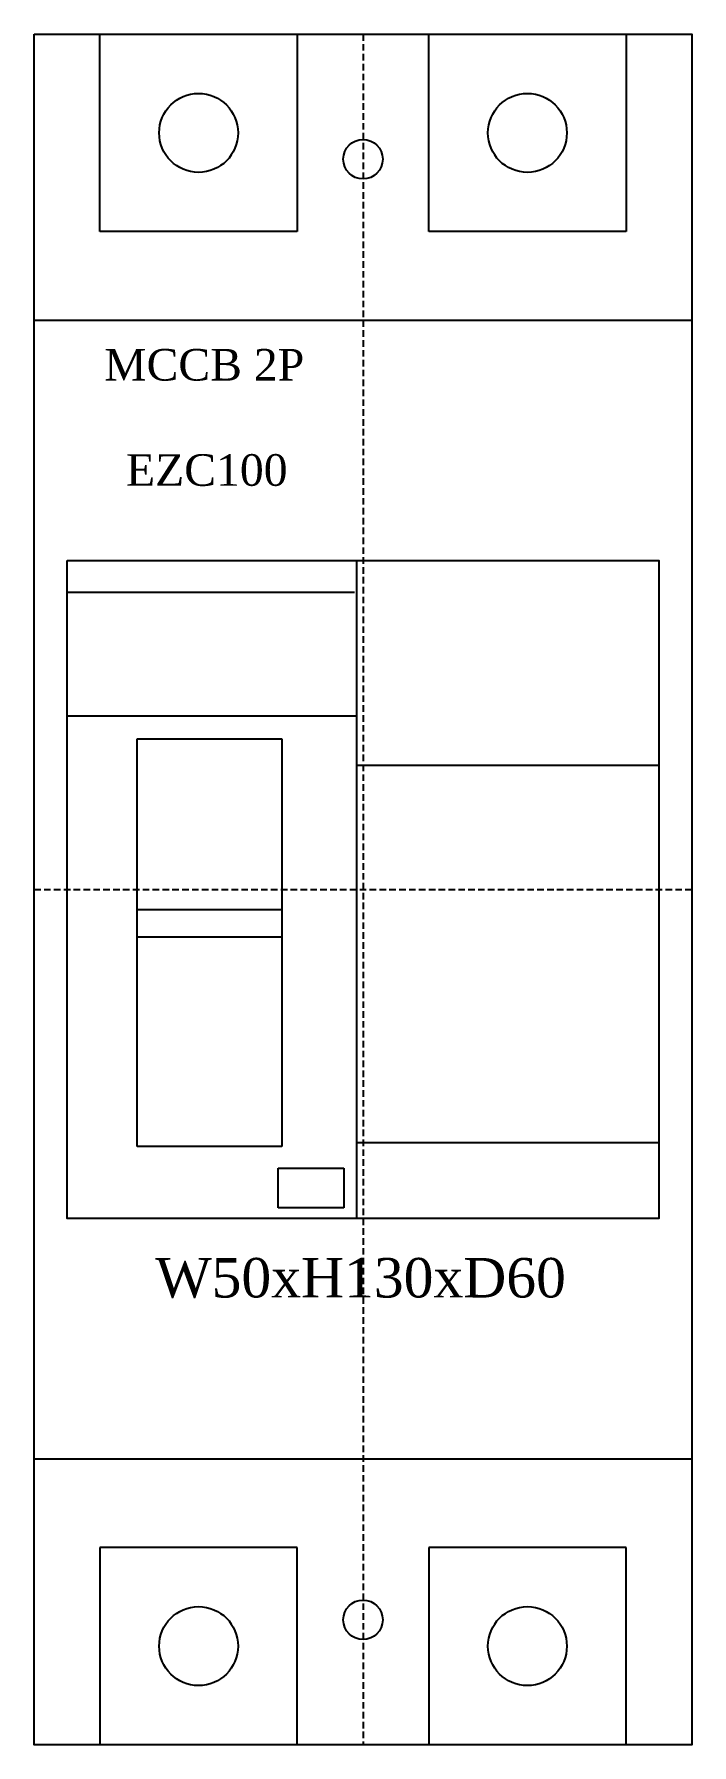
# Model space of a CAD drawing. Extents: x 0 to 50, y 0 to 130.
import ezdxf
from ezdxf.enums import TextEntityAlignment as Align

# ---------------------------------------------------------------- set-up
doc = ezdxf.new("R2010")
doc.units = 0
doc.linetypes.add('DASHED', pattern=[0.75, 0.5, -0.25])
doc.layers.add('--4N-THT. MCB-MCCB-ACB', color=124, linetype='CONTINUOUS')
doc.layers.add('--8N-THT. FIXING HOLE', color=4, linetype='CONTINUOUS')
doc.styles.add('VNI-TNR-DIM', font='times.ttf')

# ---------------------------------------------------------------- blocks, each defined once
blk = doc.blocks.new('06 - N - SC MCCB EZC100 2 PHASE')
at = {"layer": '--4N-THT. MCB-MCCB-ACB'}
for p, q in [((-20, 50), (-20, 65)), ((-5, 65), (-5, 50)), ((5, 50), (5, 65)), ((20, 65), (20, 50)), ((-5, 50), (-20, 50)), ((20, 50), (5, 50)), ((-25, 43.26), (25, 43.26)), ((-22.52, 22.59), (-0.65, 22.59)), ((-22.54, 13.21), (-0.51, 13.21)), ((-17.17, 11.46), (-6.17, 11.46)), ((-17.17, -19.54), (-17.17, 11.46)), ((-17.17, 11.46), (-17.17, 11.46)), ((-6.17, 11.46), (-6.17, -19.54)), ((-0.44, 9.45), (22.48, 9.46)), ((-17.18, -1.53), (-6.17, -1.52)), ((-17.18, -3.63), (-17.18, -1.53)), ((-6.17, -1.52), (-6.17, -3.63)), ((-6.17, -3.63), (-17.18, -3.63)), ((-6.17, -3.63), (-6.17, -3.63)), ((-0.44, -19.24), (22.48, -19.24)), ((-6.17, -19.54), (-17.17, -19.54)), ((-6.45, -21.19), (-1.46, -21.19)), ((-6.45, -24.19), (-6.45, -21.19)), ((-6.45, -21.19), (-6.45, -21.19)), ((-1.46, -21.19), (-1.46, -24.19)), ((-1.46, -24.19), (-6.45, -24.19)), ((-25, -43.26), (25, -43.26)), ((-5, -50), (-20, -50)), ((-20, -50), (-20, -65)), ((-5, -65), (-5, -50)), ((20, -50), (5, -50)), ((5, -50), (5, -65)), ((20, -65), (20, -50))]:
    blk.add_line(p, q, dxfattribs=at)
at = {"layer": '--4N-THT. MCB-MCCB-ACB', "color": 6, "linetype": 'DASHED'}
for p, q in [((0, 65), (0, -65)), ((-25, 0), (25, 0))]:
    blk.add_line(p, q, dxfattribs=at)
at = {"layer": '--4N-THT. MCB-MCCB-ACB'}
blk.add_lwpolyline([(-25, 65), (25, 65), (25, -65), (-25, -65)], close=True, dxfattribs=at)
at = {"layer": '--4N-THT. MCB-MCCB-ACB', "color": 2}
blk.add_lwpolyline([(-22.5, 25), (-0.5, 25), (-0.5, -25), (-22.5, -25)], close=True, dxfattribs=at)
at = {"layer": '--4N-THT. MCB-MCCB-ACB', "color": 1}
blk.add_lwpolyline([(-22.5, 25), (22.5, 25), (22.5, -25), (-22.5, -25)], close=True, dxfattribs=at)
at = {"layer": '--4N-THT. MCB-MCCB-ACB'}
for centre in [(-12.5, 57.5), (12.5, 57.5), (-12.5, -57.5), (12.5, -57.5)]:
    blk.add_circle(centre, 3, dxfattribs=at)
at = {"layer": '--8N-THT. FIXING HOLE'}
for centre in [(0, 55.5), (0, -55.5)]:
    blk.add_circle(centre, 1.5, dxfattribs=at)
at = {"layer": '--4N-THT. MCB-MCCB-ACB', "color": 3, "style": 'VNI-TNR-DIM'}
for s, p in [('MCCB 2P', (-19.68, 38.68)), ('EZC100', (-18.02, 30.68))]:
    blk.add_text(s, height=2.4, dxfattribs=at).set_placement(p)
at = {"layer": '--4N-THT. MCB-MCCB-ACB', "color": 3, "insert": (-0.18, -29.54), "char_height": 3, "attachment_point": 5, "style": 'VNI-TNR-DIM'}
blk.add_mtext_dynamic_manual_height_columns('W50xH130xD60', width=16.0524, gutter_width=15, heights=[0], dxfattribs=at)
at = {"layer": '--4N-THT. MCB-MCCB-ACB', "color": 3, "style": 'VNI-TNR-DIM'}
for tag, p in [('15~100A', (-12.79, 35.79)), ('7.5~30KA', (-12.79, 28.38))]:
    blk.add_attdef(tag, text='', height=2.4, dxfattribs=at).set_placement(p, align=Align.MIDDLE_CENTER)

msp = doc.modelspace()

# ---------------------------------------------------------------- block references
msp.add_blockref('06 - N - SC MCCB EZC100 2 PHASE', (25, 65))

doc.saveas('drawing.dxf')
